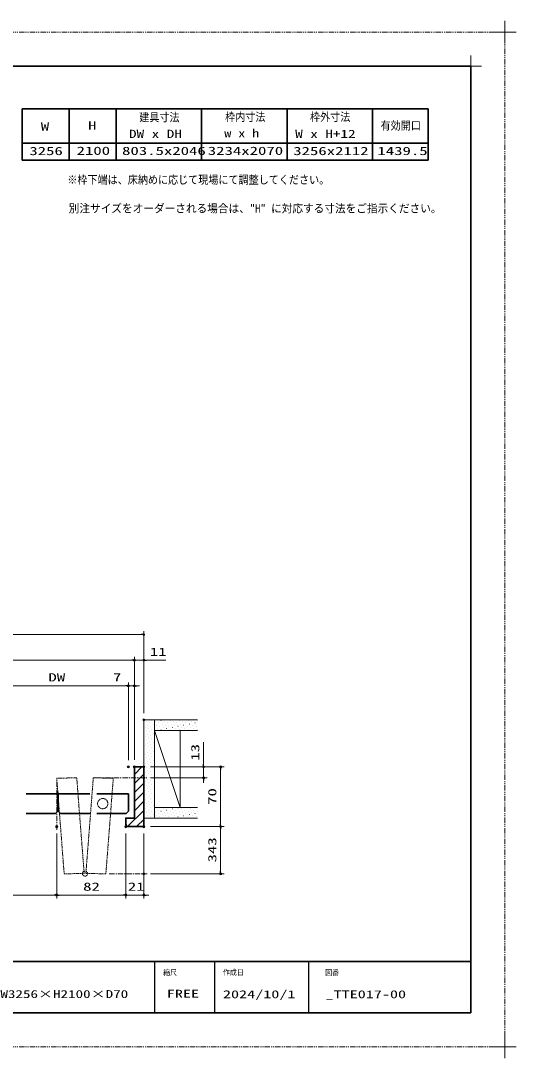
# Model space of a CAD drawing. Units: millimetres, scale not verified. Extents: x -1306 to 1306, y -607 to 607.
# Drawn here: x -180 to 400, y -607 to 607 of the extents above; entities that cross this region are included whole.
import ezdxf
from ezdxf.enums import TextEntityAlignment as Align

# ---------------------------------------------------------------- set-up
doc = ezdxf.new("R2010")
doc.units = ezdxf.units.MM
doc.header["$LTSCALE"] = 5
doc.header["$PDMODE"] = 32
doc.header["$PDSIZE"] = 2.5
for name, pattern in [('USER1', [0.375, 0.25, -0.125]), ('USER2', [2.5, 1.25, -0.25, 0.25, -0.25, 0.25, -0.25]), ('USER3', [2, 1.25, -0.25, 0.25, -0.25])]:
    doc.linetypes.add(name, pattern=pattern)
for name, color, linetype, lineweight in [('0-1_線(白)', 7, 'Continuous', 30), ('0-2_線(黄)', 2, 'Continuous', 15), ('0-4_点線(水)', 4, 'USER1', 9), ('0-5_ハッチング', 6, 'Continuous', 9), ('0-6_点線(黄)', 2, 'USER1', 15), ('0-7_寸法線', 3, 'Continuous', 13), ('0-8_陰線', 4, 'USER2', 9), ('0-9_0', 3, 'Continuous', 25), ('0-A_DEFPOINTS', 7, 'Continuous', 5), ('0-B_中心線', 3, 'USER3', 9), ('0-C_図面枠', 7, 'Continuous', 35), ('0-D_一般', 7, 'Continuous', 5)]:
    doc.layers.add(name, color=color, linetype=linetype, lineweight=lineweight)
doc.styles.add('ＭＳ ゴシック', font='')
doc.styles.get('ＭＳ ゴシック').set_extended_font_data('MS Gothic')

# ---------------------------------------------------------------- blocks, each defined once
blk = doc.blocks.new('_DOT')
at = {"layer": '0-9_0'}
blk.add_line((-2.5, 0), (-5, 0), dxfattribs=at)
for points in [[(0, 0), (-2.5, 0), (-2.48, 0.313)], [(0, 0), (-2.48, -0.313), (-2.5, 0)], [(0, 0), (-2.48, 0.313), (-2.421, 0.622)], [(0, 0), (-2.421, -0.622), (-2.48, -0.313)], [(0, 0), (-2.421, 0.622), (-2.324, 0.92)], [(0, 0), (-2.324, -0.92), (-2.421, -0.622)], [(0, 0), (-2.324, 0.92), (-2.191, 1.204)], [(0, 0), (-2.191, -1.204), (-2.324, -0.92)], [(0, 0), (-2.191, 1.204), (-2.023, 1.469)], [(0, 0), (-2.023, -1.469), (-2.191, -1.204)], [(0, 0), (-2.023, 1.469), (-1.822, 1.711)], [(0, 0), (-1.822, -1.711), (-2.023, -1.469)], [(0, 0), (-1.822, 1.711), (-1.594, 1.926)], [(0, 0), (-1.594, -1.926), (-1.822, -1.711)], [(0, 0), (-1.594, 1.926), (-1.34, 2.111)], [(0, 0), (-1.34, -2.111), (-1.594, -1.926)], [(0, 0), (-1.34, 2.111), (-1.064, 2.262)], [(0, 0), (-1.064, -2.262), (-1.34, -2.111)], [(0, 0), (-1.064, 2.262), (-0.773, 2.378)], [(0, 0), (-0.773, -2.378), (-1.064, -2.262)], [(0, 0), (-0.773, 2.378), (-0.468, 2.456)], [(0, 0), (-0.468, -2.456), (-0.773, -2.378)], [(0, 0), (-0.468, 2.456), (-0.157, 2.495)], [(0, 0), (-0.157, -2.495), (-0.468, -2.456)], [(0, 0), (-0.157, 2.495), (0.157, 2.495)], [(0, 0), (0.157, -2.495), (-0.157, -2.495)], [(0, 0), (0.157, 2.495), (0.468, 2.456)], [(0, 0), (0.468, 2.456), (0.773, 2.378)], [(0, 0), (0.773, 2.378), (1.064, 2.262)], [(0, 0), (1.064, 2.262), (1.34, 2.111)], [(0, 0), (1.34, 2.111), (1.594, 1.926)], [(0, 0), (1.594, 1.926), (1.822, 1.711)], [(0, 0), (1.822, 1.711), (2.023, 1.469)], [(0, 0), (2.023, 1.469), (2.191, 1.204)], [(0, 0), (2.191, 1.204), (2.324, 0.92)], [(0, 0), (2.324, 0.92), (2.421, 0.622)], [(0, 0), (2.421, 0.622), (2.48, 0.313)], [(0, 0), (2.48, 0.313), (2.5, 0)], [(0, 0), (0.468, -2.456), (0.157, -2.495)], [(0, 0), (0.773, -2.378), (0.468, -2.456)], [(0, 0), (1.064, -2.262), (0.773, -2.378)], [(0, 0), (1.34, -2.111), (1.064, -2.262)], [(0, 0), (1.594, -1.926), (1.34, -2.111)], [(0, 0), (1.822, -1.711), (1.594, -1.926)], [(0, 0), (2.023, -1.469), (1.822, -1.711)], [(0, 0), (2.191, -1.204), (2.023, -1.469)], [(0, 0), (2.324, -0.92), (2.191, -1.204)], [(0, 0), (2.421, -0.622), (2.324, -0.92)], [(0, 0), (2.48, -0.313), (2.421, -0.622)], [(0, 0), (2.5, 0), (2.48, -0.313)]]:
    blk.add_solid(points, dxfattribs=at)
blk = doc.blocks.new('グループ-13-1')
at = {"layer": '0-D_一般'}
for p, q in [((62041.6, -14029.5), (62041.6, -13365.5)), ((61709.6, -13697.5), (62373.6, -13697.5))]:
    blk.add_line(p, q, dxfattribs=at)

msp = doc.modelspace()

# ---------------------------------------------------------------- linework, layer by layer
at = {"layer": '0-1_線(白)'}
for p, q in [((-177.964, 504), (-177.964, 444)), ((-177.964, 504), (297.036, 504)), ((-122.964, 504), (-122.964, 444)), ((-67.964, 504), (-67.964, 444)), ((32.036, 504), (32.036, 444)), ((132.036, 504), (132.036, 444)), ((232.036, 504), (232.036, 444)), ((297.036, 504), (297.036, 444)), ((-177.964, 464), (297.036, 464)), ((-177.964, 444), (297.036, 444)), ((-35.692, -266.126), (-46.692, -266.126)), ((-136.317, -297.719), (-173.379, -297.719)), ((-136.317, -318.219), (-136.317, -297.719)), ((-135.817, -297.719), (-135.817, -318.219)), ((-98.754, -297.719), (-135.817, -297.719)), ((-53.692, -297.719), (-90.754, -297.719)), ((-53.692, -318.219), (-53.692, -297.719)), ((-138.817, -320.719), (-173.379, -320.719)), ((-138.817, -320.719), (-136.317, -318.219)), ((-135.817, -318.219), (-133.317, -320.719)), ((-133.317, -320.719), (-98.754, -320.719)), ((-90.754, -320.719), (-56.192, -320.719)), ((-56.192, -320.719), (-53.692, -318.219))]:
    msp.add_line(p, q, dxfattribs=at)
for points in [[(-56.692, -333.126), (-56.692, -326.126), (-46.692, -326.126), (-46.692, -266.126)], [(-35.692, -266.126), (-35.692, -336.126), (-53.692, -336.126)]]:
    msp.add_lwpolyline(points, dxfattribs=at)
msp.add_arc((-53.692, -333.126), 3, 180, 270, dxfattribs=at)
at = {"layer": '0-2_線(黄)'}
for p, q in [((27.149, -211.126), (-35.692, -211.126)), ((-35.692, -211.126), (-35.692, -266.126)), ((-23.192, -211.126), (-23.192, -326.126)), ((27.149, -223.626), (-23.192, -223.626)), ((6.808, -313.626), (-23.192, -223.626)), ((6.808, -313.626), (6.808, -223.626)), ((27.149, -313.626), (-23.192, -313.626)), ((27.149, -326.126), (-35.692, -326.126))]:
    msp.add_line(p, q, dxfattribs=at)
at = {"layer": '0-4_点線(水)'}
for p, q in [((-135.567, -296.719), (-136.567, -296.719)), ((-136.067, -297.219), (-136.067, -296.219))]:
    msp.add_line(p, q, dxfattribs=at)
msp.add_circle((-83.692, -309.219), 6, dxfattribs=at)
at = {"layer": '0-5_ハッチング'}
for p, q in [((-35.397, -216.005), (-35.347, -216.005)), ((-32.746, -213.353), (-32.696, -213.353)), ((-31.42, -217.331), (-31.37, -217.331)), ((-28.768, -214.679), (-28.718, -214.679)), ((-26.116, -212.027), (-26.066, -212.027)), ((-24.791, -216.005), (-24.741, -216.005)), ((-22.139, -213.353), (-22.089, -213.353)), ((-20.813, -217.331), (-20.763, -217.331)), ((-18.161, -214.679), (-18.111, -214.679)), ((-15.51, -212.027), (-15.46, -212.027)), ((-14.184, -216.005), (-14.134, -216.005)), ((-11.532, -213.353), (-11.482, -213.353)), ((-10.207, -217.331), (-10.157, -217.331)), ((-7.555, -214.679), (-7.505, -214.679)), ((-4.903, -212.027), (-4.853, -212.027)), ((-3.577, -216.005), (-3.527, -216.005)), ((-0.926, -213.353), (-0.876, -213.353)), ((0.4, -217.331), (0.45, -217.331)), ((3.052, -214.679), (3.102, -214.679)), ((5.703, -212.027), (5.753, -212.027)), ((7.029, -216.005), (7.079, -216.005)), ((9.681, -213.353), (9.731, -213.353)), ((11.007, -217.331), (11.057, -217.331)), ((13.658, -214.679), (13.708, -214.679)), ((16.31, -212.027), (16.36, -212.027)), ((17.636, -216.005), (17.686, -216.005)), ((20.287, -213.353), (20.337, -213.353)), ((21.613, -217.331), (21.663, -217.331)), ((24.265, -214.679), (24.315, -214.679)), ((26.917, -212.027), (26.967, -212.027)), ((-35.397, -226.611), (-35.347, -226.611)), ((-34.071, -219.982), (-34.021, -219.982)), ((-34.071, -230.589), (-34.021, -230.589)), ((-32.746, -223.96), (-32.696, -223.96)), ((-31.42, -227.937), (-31.37, -227.937)), ((-30.094, -221.308), (-30.044, -221.308)), ((-28.768, -225.286), (-28.718, -225.286)), ((-27.442, -218.657), (-27.392, -218.657)), ((-27.442, -229.263), (-27.392, -229.263)), ((-26.116, -222.634), (-26.066, -222.634)), ((-24.791, -226.611), (-24.741, -226.611)), ((-23.465, -219.982), (-23.415, -219.982)), ((-23.465, -230.589), (-23.415, -230.589)), ((-19.487, -221.308), (-19.437, -221.308)), ((-16.836, -218.657), (-16.786, -218.657)), ((-15.51, -222.634), (-15.46, -222.634)), ((-12.858, -219.982), (-12.808, -219.982)), ((-8.881, -221.308), (-8.831, -221.308)), ((-6.229, -218.657), (-6.179, -218.657)), ((-4.903, -222.634), (-4.853, -222.634)), ((-2.252, -219.982), (-2.202, -219.982)), ((1.726, -221.308), (1.776, -221.308)), ((4.378, -218.657), (4.428, -218.657)), ((5.703, -222.634), (5.753, -222.634)), ((8.355, -219.982), (8.405, -219.982)), ((12.332, -221.308), (12.382, -221.308)), ((14.984, -218.657), (15.034, -218.657)), ((16.31, -222.634), (16.36, -222.634)), ((18.962, -219.982), (19.012, -219.982)), ((22.939, -221.308), (22.989, -221.308)), ((25.591, -218.657), (25.641, -218.657)), ((26.917, -222.634), (26.967, -222.634)), ((-35.397, -237.218), (-35.347, -237.218)), ((-34.071, -241.196), (-34.021, -241.196)), ((-32.746, -234.566), (-32.696, -234.566)), ((-31.42, -238.544), (-31.37, -238.544)), ((-30.094, -231.915), (-30.044, -231.915)), ((-30.094, -242.521), (-30.044, -242.521)), ((-28.768, -235.892), (-28.718, -235.892)), ((-27.442, -239.87), (-27.392, -239.87)), ((-26.116, -233.241), (-26.066, -233.241)), ((-24.791, -237.218), (-24.741, -237.218)), ((-23.465, -241.196), (-23.415, -241.196)), ((-35.397, -247.825), (-35.347, -247.825)), ((-34.071, -251.802), (-34.021, -251.802)), ((-32.746, -245.173), (-32.696, -245.173)), ((-31.42, -249.151), (-31.37, -249.151)), ((-30.094, -253.128), (-30.044, -253.128)), ((-28.768, -246.499), (-28.718, -246.499)), ((-27.442, -250.476), (-27.392, -250.476)), ((-26.116, -243.847), (-26.066, -243.847)), ((-26.116, -254.454), (-26.066, -254.454)), ((-24.791, -247.825), (-24.741, -247.825)), ((-23.465, -251.802), (-23.415, -251.802)), ((-46.692, -275.029), (-37.789, -266.126)), ((-35.397, -258.431), (-35.347, -258.431)), ((-34.071, -262.409), (-34.021, -262.409)), ((-32.746, -255.78), (-32.696, -255.78)), ((-32.746, -266.386), (-32.696, -266.386)), ((-31.42, -259.757), (-31.37, -259.757)), ((-30.094, -263.735), (-30.044, -263.735)), ((-28.768, -257.105), (-28.718, -257.105)), ((-27.442, -261.083), (-27.392, -261.083)), ((-26.116, -265.06), (-26.066, -265.06)), ((-24.791, -258.431), (-24.741, -258.431)), ((-23.465, -262.409), (-23.415, -262.409)), ((-46.692, -285.636), (-35.692, -274.636)), ((-35.397, -269.038), (-35.347, -269.038)), ((-34.071, -273.015), (-34.021, -273.015)), ((-32.746, -276.993), (-32.696, -276.993)), ((-31.42, -270.364), (-31.37, -270.364)), ((-30.094, -274.341), (-30.044, -274.341)), ((-28.768, -267.712), (-28.718, -267.712)), ((-28.768, -278.319), (-28.718, -278.319)), ((-27.442, -271.69), (-27.392, -271.69)), ((-26.116, -275.667), (-26.066, -275.667)), ((-24.791, -269.038), (-24.741, -269.038)), ((-23.465, -273.015), (-23.415, -273.015)), ((-46.692, -296.242), (-35.692, -285.242)), ((-35.397, -279.644), (-35.347, -279.644)), ((-35.397, -290.251), (-35.347, -290.251)), ((-34.071, -283.622), (-34.021, -283.622)), ((-32.746, -287.599), (-32.696, -287.599)), ((-31.42, -280.97), (-31.37, -280.97)), ((-30.094, -284.948), (-30.044, -284.948)), ((-28.768, -288.925), (-28.718, -288.925)), ((-27.442, -282.296), (-27.392, -282.296)), ((-26.116, -286.274), (-26.066, -286.274)), ((-24.791, -279.644), (-24.741, -279.644)), ((-24.791, -290.251), (-24.741, -290.251)), ((-23.465, -283.622), (-23.415, -283.622)), ((-46.692, -306.849), (-35.692, -295.849)), ((-35.397, -300.858), (-35.347, -300.858)), ((-34.071, -294.229), (-34.021, -294.229)), ((-32.746, -298.206), (-32.696, -298.206)), ((-31.42, -291.577), (-31.37, -291.577)), ((-31.42, -302.184), (-31.37, -302.184)), ((-30.094, -295.554), (-30.044, -295.554)), ((-28.768, -299.532), (-28.718, -299.532)), ((-27.442, -292.903), (-27.392, -292.903)), ((-27.442, -303.509), (-27.392, -303.509)), ((-26.116, -296.88), (-26.066, -296.88)), ((-24.791, -300.858), (-24.741, -300.858)), ((-23.465, -294.229), (-23.415, -294.229)), ((-46.692, -317.455), (-35.692, -306.455)), ((-35.397, -311.464), (-35.347, -311.464)), ((-34.071, -304.835), (-34.021, -304.835)), ((-34.071, -315.442), (-34.021, -315.442)), ((-32.746, -308.813), (-32.696, -308.813)), ((-31.42, -312.79), (-31.37, -312.79)), ((-30.094, -306.161), (-30.044, -306.161)), ((-28.768, -310.138), (-28.718, -310.138)), ((-27.442, -314.116), (-27.392, -314.116)), ((-26.116, -307.487), (-26.066, -307.487)), ((-24.791, -311.464), (-24.741, -311.464)), ((-23.465, -304.835), (-23.415, -304.835)), ((-23.465, -315.442), (-23.415, -315.442)), ((-16.836, -314.116), (-16.786, -314.116)), ((-12.858, -315.442), (-12.808, -315.442)), ((-6.229, -314.116), (-6.179, -314.116)), ((-2.252, -315.442), (-2.202, -315.442)), ((4.378, -314.116), (4.428, -314.116)), ((8.355, -315.442), (8.405, -315.442)), ((14.984, -314.116), (15.034, -314.116)), ((18.962, -315.442), (19.012, -315.442)), ((25.591, -314.116), (25.641, -314.116)), ((-56.692, -327.455), (-55.362, -326.126)), ((-54.605, -335.975), (-35.692, -317.062)), ((-44.149, -336.126), (-35.692, -327.669)), ((-35.397, -322.071), (-35.347, -322.071)), ((-34.071, -326.048), (-34.021, -326.048)), ((-32.746, -319.419), (-32.696, -319.419)), ((-31.42, -323.397), (-31.37, -323.397)), ((-30.094, -316.768), (-30.044, -316.768)), ((-28.768, -320.745), (-28.718, -320.745)), ((-27.442, -324.723), (-27.392, -324.723)), ((-26.116, -318.093), (-26.066, -318.093)), ((-24.791, -322.071), (-24.741, -322.071)), ((-23.465, -326.048), (-23.415, -326.048)), ((-22.139, -319.419), (-22.089, -319.419)), ((-20.813, -323.397), (-20.763, -323.397)), ((-19.487, -316.768), (-19.437, -316.768)), ((-18.161, -320.745), (-18.111, -320.745)), ((-16.836, -324.723), (-16.786, -324.723)), ((-15.51, -318.093), (-15.46, -318.093)), ((-14.184, -322.071), (-14.134, -322.071)), ((-12.858, -326.048), (-12.808, -326.048)), ((-11.532, -319.419), (-11.482, -319.419)), ((-10.207, -323.397), (-10.157, -323.397)), ((-8.881, -316.768), (-8.831, -316.768)), ((-7.555, -320.745), (-7.505, -320.745)), ((-6.229, -324.723), (-6.179, -324.723)), ((-4.903, -318.093), (-4.853, -318.093)), ((-3.577, -322.071), (-3.527, -322.071)), ((-2.252, -326.048), (-2.202, -326.048)), ((-0.926, -319.419), (-0.876, -319.419)), ((0.4, -323.397), (0.45, -323.397)), ((1.726, -316.768), (1.776, -316.768)), ((3.052, -320.745), (3.102, -320.745)), ((4.378, -324.723), (4.428, -324.723)), ((5.703, -318.093), (5.753, -318.093)), ((7.029, -322.071), (7.079, -322.071)), ((8.355, -326.048), (8.405, -326.048)), ((9.681, -319.419), (9.731, -319.419)), ((11.007, -323.397), (11.057, -323.397)), ((12.332, -316.768), (12.382, -316.768)), ((13.658, -320.745), (13.708, -320.745)), ((14.984, -324.723), (15.034, -324.723)), ((16.31, -318.093), (16.36, -318.093)), ((17.636, -322.071), (17.686, -322.071)), ((18.962, -326.048), (19.012, -326.048)), ((20.287, -319.419), (20.337, -319.419)), ((21.613, -323.397), (21.663, -323.397)), ((22.939, -316.768), (22.989, -316.768)), ((24.265, -320.745), (24.315, -320.745)), ((25.591, -324.723), (25.641, -324.723)), ((26.917, -318.093), (26.967, -318.093))]:
    msp.add_line(p, q, dxfattribs=at)
at = {"layer": '0-6_点線(黄)'}
for points in [[(-128.841, -391.405), (-105.447, -390.898), (-114.144, -278.972), (-137.539, -279.479)], [(-71.344, -279.479), (-94.739, -278.972), (-103.436, -390.898), (-80.042, -391.405)]]:
    msp.add_lwpolyline(points, close=True, dxfattribs=at)
msp.add_circle((-104.442, -391.126), 3, dxfattribs=at)
at = {"layer": '0-7_寸法線'}
for p, q in [((-35.692, -203.126), (-35.692, -107.312)), ((-38.692, -111.312), (-733.692, -111.312)), ((-722.692, -141.219), (-49.692, -141.219)), ((-49.692, -141.312), (-52.692, -141.312)), ((-46.692, -258.126), (-46.692, -137.219)), ((-46.692, -258.126), (-46.692, -137.312)), ((-46.692, -141.312), (-35.692, -141.312)), ((-35.692, -203.126), (-35.692, -137.312)), ((-32.692, -141.312), (-9.787, -141.312)), ((-53.692, -258.219), (-53.692, -167.219)), ((-53.692, -258.219), (-53.692, -167.219)), ((-46.692, -258.126), (-46.692, -167.219)), ((-215.447, -171.219), (-56.692, -171.219)), ((-56.692, -171.219), (-74.358, -171.219)), ((-46.692, -171.219), (-53.692, -171.219)), ((-43.692, -171.219), (-40.692, -171.219)), ((34.377, -263.126), (34.377, -237.364)), ((-27.692, -266.126), (58.308, -266.126)), ((-27.692, -266.126), (38.377, -266.126)), ((34.377, -278.972), (34.377, -266.126)), ((-27.692, -278.972), (38.377, -278.972)), ((54.308, -333.126), (54.308, -269.126)), ((34.377, -281.972), (34.377, -284.972)), ((-27.692, -336.126), (58.308, -336.126)), ((-27.692, -336.126), (58.308, -336.126)), ((54.308, -339.126), (54.308, -388.405)), ((-137.539, -344.126), (-137.539, -420.219)), ((-137.539, -344.219), (-137.539, -420.219)), ((-56.692, -344.219), (-56.692, -420.219)), ((-56.692, -344.219), (-56.692, -420.219)), ((-35.692, -344.126), (-35.692, -420.219)), ((-27.692, -391.405), (58.308, -391.405)), ((-298.344, -416.219), (-140.539, -416.219)), ((-134.539, -416.219), (-59.692, -416.219)), ((-59.692, -416.219), (-62.692, -416.219)), ((-56.692, -416.219), (-35.692, -416.219)), ((-32.692, -416.219), (-29.692, -416.219))]:
    msp.add_line(p, q, dxfattribs=at)
at = {"layer": '0-8_陰線'}
for p, q in [((387.036, 594), (-1292.964, 594)), ((387.036, -594), (387.036, 594)), ((387.036, -594), (-1292.964, -594))]:
    msp.add_line(p, q, dxfattribs=at)
at = {"layer": '0-9_0', "color": 7}
for p, q in [((-22.964, -494), (-22.964, -554)), ((47.036, -494), (47.036, -554)), ((157.036, -494), (157.036, -554))]:
    msp.add_line(p, q, dxfattribs=at)
at = {"layer": '0-A_DEFPOINTS'}
for p, q in [((347.036, 541.55), (347.036, 566.45)), ((334.586, 554), (359.486, 554))]:
    msp.add_line(p, q, dxfattribs=at)
for p in [(-46.692, -141.219), (-35.692, -141.312), (-53.692, -171.219), (-46.692, -171.219), (-35.692, -211.126), (-53.692, -266.219), (-46.692, -266.126), (-35.692, -266.126), (-35.692, -266.126), (54.308, -266.126), (-35.692, -278.972), (34.377, -278.972), (-137.539, -336.126), (-137.539, -336.219), (-56.692, -336.219), (-35.692, -336.126), (-35.692, -336.126), (-35.692, -391.405), (54.308, -391.405), (-137.539, -416.219), (-56.692, -416.219), (-35.692, -416.219)]:
    msp.add_point(p, dxfattribs=at)
at = {"layer": '0-B_中心線'}
for p, q in [((-90.739, -278.972), (-31.695, -278.972)), ((-137.539, -283.479), (-137.539, -340.126)), ((-76.042, -391.405), (-31.693, -391.405))]:
    msp.add_line(p, q, dxfattribs=at)
at = {"layer": '0-C_図面枠'}
msp.add_line((-1252.964, -494), (347.036, -494), dxfattribs=at)
msp.add_lwpolyline([(-1252.964, -554), (347.036, -554), (347.036, 554), (-1252.964, 554)], close=True, dxfattribs=at)

# ---------------------------------------------------------------- block references
at = {"layer": '0-7_寸法線', "xscale": 0.6, "yscale": 0.6}
for p in [(-35.692, -111.312), (-46.692, -141.219), (-46.692, -141.312), (-53.692, -171.219), (-53.692, -171.219), (-137.539, -416.219), (-56.692, -416.219), (-56.692, -416.219)]:
    msp.add_blockref('_DOT', p, dxfattribs=at)
for p, rotation in [((-35.692, -141.312), 180), ((-46.692, -171.219), 180), ((34.377, -266.126), 270), ((54.308, -266.126), 90), ((34.377, -278.972), 90), ((54.308, -336.126), 270), ((54.308, -336.126), 90), ((54.308, -391.405), 270), ((-137.539, -416.219), 180), ((-35.692, -416.219), 180)]:
    msp.add_blockref('_DOT', p, dxfattribs=dict(at, rotation=rotation))
at = {"layer": '0-8_陰線', "xscale": 0.04, "yscale": 0.04}
for p in [(-2094.629, 1141.9), (-2094.629, -46.1)]:
    msp.add_blockref('グループ-13-1', p, dxfattribs=at)

# ---------------------------------------------------------------- texts
at = {"layer": '0-2_線(黄)', "style": 'ＭＳ ゴシック'}
for s, height, width, p in [('建具寸法', 9.604, 0.9, (-40.965, 486.519)), ('枠内寸法', 9.604, 0.9, (59.562, 487.002)), ('枠外寸法', 9.604, 0.9, (158.954, 487.002)), ('W', 9.604, 1.5, (-156.217, 475.906)), ('H', 9.604, 1.5, (-100.826, 476.887)), ('有効開口', 9.604, 0.9, (241.543, 476.887)), ('DW x DH', 9.621, 1.35, (-52.942, 467.19)), ('w x h', 9.621, 1.25, (58.546, 467.877)), ('W x H+12', 9.621, 1.35, (141.563, 467.122)), ('3256', 9.604, 1.5, (-169.621, 447.121)), ('2100', 9.604, 1.5, (-114.301, 447.408)), ('803.5x2046', 9.604, 1.5, (-61.072, 447.282)), ('3234x2070', 9.604, 1.5, (39.271, 447.348)), ('3256x2112', 9.604, 1.5, (139.271, 447.136)), ('1439.5', 9.604, 1.5, (237.802, 447.157)), ('※枠下端は、床納めに応じて現場にて調整してください。', 9.604, 0.9, (-125.163, 413.428)), ('別注サイズをオーダーされる場合は、"H" に対応する寸法をご指示ください。', 9.621, 0.95, (-123.471, 379.895))]:
    msp.add_text(s, height=height, dxfattribs=dict(at, width=width)).set_placement(p, align=Align.BOTTOM_LEFT)
at = {"layer": '0-7_寸法線', "style": 'ＭＳ ゴシック', "width": 1.5}
for s, p in [('11', (-28.549, -139.162)), ('DW', (-147.26, -169.069)), ('7', (-71.787, -169.069)), ('82', (-106.639, -414.069)), ('21', (-54.287, -414.069))]:
    msp.add_text(s, height=9.604, dxfattribs=at).set_placement(p, align=Align.BOTTOM_LEFT)
for s, p in [('13', (32.227, -258.983)), ('70', (52.159, -310.65)), ('343', (52.159, -378.051))]:
    msp.add_text(s, height=9.604, rotation=90, dxfattribs=at).set_placement(p, align=Align.BOTTOM_LEFT)
at = {"layer": '0-C_図面枠', "style": 'ＭＳ ゴシック'}
for s, height, width, p in [('縮尺', 6.452, 0.9, (-12.964, -512.038)), ('作成日', 6.452, 0.9, (57.036, -511.963)), ('図番', 6.452, 0.9, (176.633, -512.073)), ('W3256×H2100×D70', 9.236, 1.4, (-203.459, -539.518)), ('FREE', 9.238, 1.5, (-8.664, -539.129)), ('2024/10/1', 9.238, 1.5, (57.036, -539.776)), ('_TTE017-00', 9.238, 1.5, (177.071, -539.776))]:
    msp.add_text(s, height=height, dxfattribs=dict(at, width=width)).set_placement(p, align=Align.BOTTOM_LEFT)

doc.saveas('drawing.dxf')
